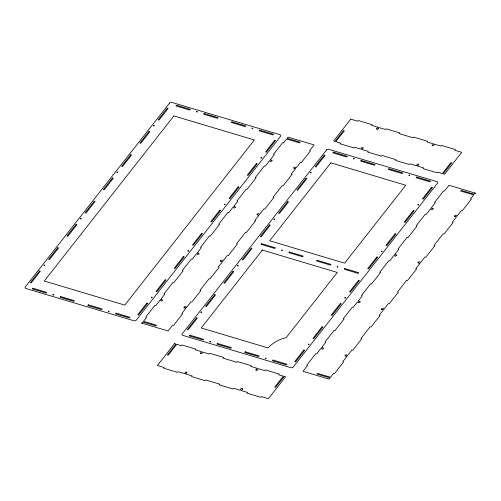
<?xml version="1.0" encoding="UTF-8"?>
<svg xmlns="http://www.w3.org/2000/svg" width="501" height="501" viewBox="0 0 501 501"><rect width="100%" height="100%" fill="white"/><g stroke="black" fill="none" stroke-linecap="round" stroke-linejoin="round"><path stroke-width="0.75" d="M142.008 323.183L142.923 322.018L155.961 325.919L156.512 325.218L143.468 321.316L146.574 317.365L145.741 317.114L154.865 305.491L155.698 305.735L159.988 300.274L161.378 301.12L162.756 300.237L161.641 299.473L161.366 299.823L160.539 299.573L164.829 294.112L163.996 293.862L173.121 282.232L173.953 282.483L183.078 270.853L182.245 270.609L191.376 258.979L192.209 259.23L196.498 253.763L197.889 254.608L199.266 253.731L198.152 252.967L197.876 253.312L197.043 253.068L201.333 247.6L200.5 247.35L209.631 235.72L210.464 235.971L219.588 224.342L218.755 224.097L227.88 212.468L228.713 212.718L233.003 207.251L234.393 208.097L235.771 207.22L234.656 206.456L234.387 206.8L233.554 206.556L237.843 201.089L237.011 200.838L246.135 189.215L246.968 189.459L256.099 177.836L255.266 177.586L264.39 165.956L265.223 166.207L269.513 160.74L270.903 161.585L272.281 160.708L271.166 159.944L270.891 160.295L270.058 160.044L274.348 154.577L273.515 154.327L282.645 142.704L283.478 142.948L286.578 138.996L299.623 142.898L300.168 142.196L287.129 138.301L288.037 137.136L314.127 144.939L309.562 150.751L310.395 151.001L301.27 162.625L300.437 162.38L296.147 167.841L294.757 166.996L293.379 167.879L294.494 168.643L294.763 168.292L295.596 168.543L291.306 174.004L292.139 174.254L283.015 185.884L282.182 185.633L273.051 197.262L273.884 197.513L264.76 209.136L263.927 208.892L259.637 214.353L258.247 213.507L256.869 214.39L257.426 214.553L257.151 214.904L259.092 215.054L254.802 220.515L255.635 220.766L246.505 232.395L245.672 232.145L236.547 243.774L237.38 244.018L228.249 255.648L227.416 255.397L223.133 260.864L221.736 260.019L220.91 260.201L220.365 260.896L220.916 261.065L220.64 261.416L222.582 261.56L218.292 267.027L219.125 267.277L210 278.907L209.167 278.656L200.037 290.286L200.87 290.53L191.745 302.159L190.912 301.909L186.623 307.376L185.79 307.126L186.065 306.775L184.399 306.712L183.854 307.407L184.412 307.576L184.136 307.927L186.071 308.071L181.782 313.538L182.614 313.789L173.49 325.412L172.657 325.168L168.092 330.979L141.176 322.932M475.117 193.079L474.203 194.238L461.164 190.342L460.613 191.038L473.658 194.939L470.552 198.891L471.385 199.141L462.26 210.764L461.427 210.52L457.137 215.981L455.747 215.136L454.369 216.019L454.927 216.181L454.651 216.532L456.593 216.683L452.303 222.143L453.129 222.394L444.005 234.023L443.172 233.773L434.048 245.402L434.881 245.653L425.75 257.276L424.917 257.032L420.627 262.493L419.237 261.647L417.859 262.53L418.416 262.693L418.141 263.044L420.082 263.194L415.792 268.655L416.625 268.905L407.495 280.535L406.668 280.284L397.537 291.914L398.37 292.164L389.246 303.788L388.413 303.537L384.123 309.004L382.733 308.159L381.355 309.042L381.906 309.205L381.637 309.555L383.572 309.706L379.282 315.167L380.115 315.417L370.99 327.047L370.158 326.796L361.033 338.425L361.86 338.67L352.735 350.299L351.902 350.049L347.613 355.516L346.222 354.67L344.845 355.547L345.959 356.311L346.235 355.967L347.068 356.211L342.778 361.678L343.611 361.929L334.48 373.558L333.647 373.308L330.547 377.259L317.502 373.358L316.958 374.059L329.996 377.954L329.088 379.119L302.999 371.322L307.564 365.505L306.731 365.254L315.855 353.631L316.688 353.881L320.978 348.414L322.375 349.26L323.746 348.377L322.631 347.619L322.362 347.963L321.529 347.713L325.819 342.252L324.986 342.001L334.111 330.372L334.944 330.622L344.074 318.993L343.241 318.749L352.366 307.119L353.199 307.37L357.489 301.903L358.879 302.748L360.257 301.871L359.699 301.702L359.975 301.351L358.033 301.207L362.323 295.74L361.49 295.49L370.621 283.86L371.454 284.111L380.578 272.488L379.745 272.237L388.876 260.608L389.709 260.858L393.999 255.391L395.389 256.236L396.767 255.36L396.21 255.191L396.485 254.846L394.544 254.696L398.834 249.229L398.001 248.978L407.125 237.355L407.958 237.599L417.089 225.976L416.256 225.726L425.38 214.096L426.213 214.347L430.503 208.879L431.893 209.725L433.271 208.848L432.714 208.679L432.989 208.335L431.054 208.184L435.344 202.717L434.511 202.467L443.635 190.843L444.468 191.088L449.034 185.276L475.95 193.323M43.994 265.267C44.639 266.601 45.422 264.033 43.994 265.267M52.874 294.77C53.513 296.104 54.302 293.536 52.874 294.77M80.498 218.755C81.143 220.089 81.932 217.528 80.498 218.755M117.009 172.244C117.654 173.584 118.436 171.016 117.009 172.244M153.519 125.738C154.158 127.072 154.947 124.505 153.519 125.738M108.373 311.365C109.018 312.699 109.807 310.138 108.373 311.365M196.53 111.748C197.175 113.088 197.964 110.521 196.53 111.748M151.39 297.381C152.028 298.715 152.818 296.147 151.39 297.381M187.894 250.869C188.539 252.203 189.328 249.642 187.894 250.869M224.404 204.358C225.049 205.698 225.832 203.13 224.404 204.358M200.939 312.198C201.584 313.532 202.373 310.964 200.939 312.198M252.034 128.35C252.673 129.684 253.462 127.116 252.034 128.35M209.819 341.701C210.464 343.035 211.247 340.467 209.819 341.701M260.908 157.853C261.553 159.186 262.342 156.619 260.908 157.853M237.449 265.687C238.094 267.02 238.877 264.459 237.449 265.687M273.953 219.175C274.598 220.515 275.387 217.948 273.953 219.175M281.65 250.193C282.295 251.527 283.078 248.959 281.65 250.193M310.463 172.67C311.108 174.004 311.891 171.436 310.463 172.67M265.317 358.296C265.962 359.63 266.751 357.069 265.317 358.296M353.474 158.679C354.119 160.019 354.908 157.452 353.474 158.679M308.334 344.312C308.979 345.646 309.762 343.079 308.334 344.312M337.148 266.789C337.793 268.123 338.582 265.555 337.148 266.789M344.845 297.801C345.483 299.135 346.272 296.567 344.845 297.801M381.349 251.289C381.994 252.623 382.783 250.062 381.349 251.289M408.979 175.275C409.624 176.615 410.407 174.047 408.979 175.275M417.859 204.777C418.504 206.118 419.287 203.55 417.859 204.777M169.526 103.131L25.319 286.854A1.71 1.165 -19.1 0 0 25.795 288.432L134.024 320.79A1.71 1.165 -19.1 0 0 136.322 320.045L280.529 136.328A1.71 1.165 -19.1 0 0 280.053 134.75L171.824 102.386A1.71 1.165 -19.1 0 0 169.526 103.131M39.485 270.985L30.361 282.614L31.194 282.865L40.318 271.235L39.485 270.985M57.74 247.732L48.616 259.361L49.442 259.606L58.573 247.982L57.74 247.732M75.995 224.479L66.865 236.103L67.698 236.353L76.828 224.724L75.995 224.479M94.251 201.22L85.12 212.85L85.953 213.1L95.077 201.471L94.251 201.22M112.5 177.968L103.375 189.591L104.208 189.841L113.332 178.212L112.5 177.968M130.755 154.709L121.63 166.338L122.463 166.589L131.588 154.959L130.755 154.709M149.01 131.456L139.885 143.086L140.712 143.33L149.843 131.707L149.01 131.456M167.265 108.197L158.134 119.827L158.967 120.077L168.098 108.448L167.265 108.197M32.803 288.225L32.258 288.927L46.136 293.072L46.681 292.377L32.803 288.225M176.465 105.21L175.914 105.905L189.791 110.057L190.342 109.356L176.465 105.21M173.878 115.919L44.276 281.036L124.755 305.096L254.358 139.986L173.878 115.919M60.558 296.529L60.007 297.225L73.885 301.37L74.43 300.675L60.558 296.529M204.214 113.508L203.669 114.203L217.54 118.355L218.092 117.654L204.214 113.508M88.308 304.827L87.756 305.522L101.634 309.668L102.185 308.973L88.308 304.827M231.963 121.806L231.418 122.501L245.296 126.653L245.841 125.951L231.963 121.806M116.057 313.125L115.512 313.82L129.383 317.972L129.934 317.271L116.057 313.125M259.718 130.103L259.167 130.799L273.045 134.951L273.59 134.249L259.718 130.103M146.881 303.099L137.756 314.728L138.589 314.979L147.714 303.349L146.881 303.099M165.136 279.846L156.005 291.476L156.838 291.72L165.969 280.097L165.136 279.846M183.391 256.593L174.26 268.217L175.093 268.467L184.224 256.838L183.391 256.593M201.64 233.334L192.516 244.964L193.348 245.214L202.473 233.585L201.64 233.334M219.895 210.082L210.771 221.705L211.604 221.956L220.728 210.326L219.895 210.082M238.15 186.823L229.026 198.452L229.859 198.703L238.983 187.073L238.15 186.823M256.406 163.57L247.275 175.193L248.108 175.444L257.238 163.821L256.406 163.57M274.661 140.311L265.53 151.941L266.363 152.191L275.494 140.562L274.661 140.311M174.536 343.63L157.377 365.492L164.315 367.565L163.771 368.26L177.642 372.412L178.193 371.711L184.712 373.665L185.395 372.143L187.005 372.049L186.51 373.339L186.096 373.214L185.545 373.915L192.065 375.863L191.52 376.558L205.397 380.71L205.942 380.008L219.82 384.161L219.269 384.856L233.147 389.008L233.691 388.306L240.217 390.26L240.893 388.738L241.676 388.4L242.509 388.651L242.14 389.114L242.559 389.239L241.05 390.511L247.569 392.458L247.018 393.153L260.896 397.306L261.447 396.61L268.379 398.683L285.539 376.821L284.155 376.408L275.575 387.336L274.742 387.085L283.322 376.157L278.6 374.748L279.151 374.047L265.273 369.901L264.728 370.596L258.209 368.648L257.527 370.17L255.911 370.258L256.28 369.794L255.861 369.669L257.376 368.398L250.851 366.45L251.402 365.749L237.524 361.603L236.979 362.298L223.102 358.152L223.646 357.451L209.775 353.305L209.224 354L202.705 352.053L202.028 353.574L200.413 353.662L200.776 353.199L200.362 353.073L201.872 351.802L195.352 349.855L195.897 349.153L182.026 345.007L181.475 345.703L176.759 344.293L168.179 355.222L167.347 354.977L175.926 344.043L174.536 343.63M326.477 150.062L182.27 333.785A1.71 1.165 -19.1 0 0 182.74 335.357L290.968 367.721A1.71 1.165 -19.1 0 0 293.273 366.976L437.473 183.26A1.71 1.165 -19.1 0 0 437.004 181.681L328.775 149.317A1.71 1.165 -19.1 0 0 326.477 150.062M350.75 119.138L333.591 140.994L334.981 141.407L343.561 130.479L344.394 130.73L335.814 141.658L340.53 143.067L339.985 143.768L353.856 147.914L354.407 147.219L360.927 149.166L361.603 147.651L363.219 147.557L362.724 148.847L362.304 148.722L361.76 149.417L368.279 151.365L367.734 152.066L381.605 156.212L382.157 155.517L396.034 159.669L395.483 160.364L409.361 164.51L409.906 163.814L416.431 165.762L417.108 164.247L418.723 164.153L418.222 165.443L417.809 165.317L417.258 166.013L423.783 167.967L423.232 168.662L437.11 172.814L437.655 172.112L442.377 173.521L450.956 162.593L451.789 162.844L443.21 173.772L444.594 174.185L461.753 152.329L454.814 150.25L455.365 149.555L441.487 145.409L440.943 146.104L434.417 144.156L433.741 145.672L432.125 145.766L432.495 145.303L432.075 145.177L433.584 143.906L427.065 141.952L427.616 141.257L413.738 137.111L413.187 137.806L399.316 133.654L399.861 132.959L385.989 128.807L385.438 129.508L378.919 127.555L378.368 128.256L378.787 128.381L377.46 129.421L376.627 129.17L376.99 128.707L376.577 128.582L378.086 127.31L371.567 125.356L372.111 124.661L358.234 120.509L357.689 121.211L350.75 119.138M196.43 317.916L187.305 329.545L188.138 329.796L197.262 318.166L196.43 317.916M214.685 294.663L205.56 306.293L206.393 306.537L215.518 294.914L214.685 294.663M232.94 271.41L223.815 283.034L224.648 283.284L233.773 271.655L232.94 271.41M251.195 248.152L242.064 259.781L242.897 260.032L252.028 248.402L251.195 248.152M269.45 224.899L260.32 236.522L261.153 236.773L270.283 225.143L269.45 224.899M287.706 201.64L278.575 213.269L279.408 213.52L288.532 201.89L287.706 201.64M305.954 178.387L296.83 190.017L297.663 190.261L306.787 178.638L305.954 178.387M324.21 155.128L315.085 166.758L315.918 167.008L325.043 155.379L324.21 155.128M189.754 335.156L189.203 335.858L203.08 340.004L203.625 339.309L189.754 335.156M261.585 243.649L261.034 244.344L274.911 248.496L275.456 247.801L261.585 243.649M333.409 152.141L332.864 152.836L346.736 156.988L347.287 156.287L333.409 152.141M262.374 250.062L201.227 327.967L268.079 347.957C272.788 342.747 279.301 339.215 286.121 337.668L337.305 272.463L262.374 250.062M330.829 162.85L269.676 240.756L344.6 263.163L405.754 185.257L330.829 162.85M217.503 343.454L216.958 344.156L230.829 348.301L231.381 347.606L217.503 343.454M289.334 251.947L288.783 252.642L302.66 256.794L303.205 256.099L289.334 251.947M361.165 160.439L360.614 161.134L374.491 165.286L375.036 164.585L361.165 160.439M245.252 351.758L244.707 352.453L258.579 356.599L259.13 355.904L245.252 351.758M317.083 260.244L316.538 260.946L330.409 265.092L330.961 264.396L317.083 260.244M388.914 168.737L388.363 169.432L402.24 173.584L402.785 172.883L388.914 168.737M273.007 360.056L272.456 360.751L286.334 364.897L286.879 364.202L273.007 360.056M344.832 268.542L344.287 269.244L358.159 273.389L358.71 272.694L344.832 268.542M416.663 177.035L416.118 177.73L429.99 181.882L430.541 181.18L416.663 177.035M303.825 350.03L294.701 361.659L295.534 361.91L304.658 350.28L303.825 350.03M322.08 326.777L312.956 338.407L313.789 338.651L322.913 327.028L322.08 326.777M340.336 303.518L331.211 315.148L332.044 315.398L341.168 303.769L340.336 303.518M358.591 280.266L349.46 291.895L350.293 292.139L359.424 280.516L358.591 280.266M376.846 257.013L367.715 268.636L368.548 268.887L377.679 257.257L376.846 257.013M395.095 233.754L385.97 245.384L386.803 245.634L395.928 234.005L395.095 233.754M413.35 210.501L404.226 222.125L405.058 222.375L414.183 210.746L413.35 210.501M431.605 187.242L422.481 198.872L423.314 199.122L432.438 187.493L431.605 187.242"/></g></svg>
